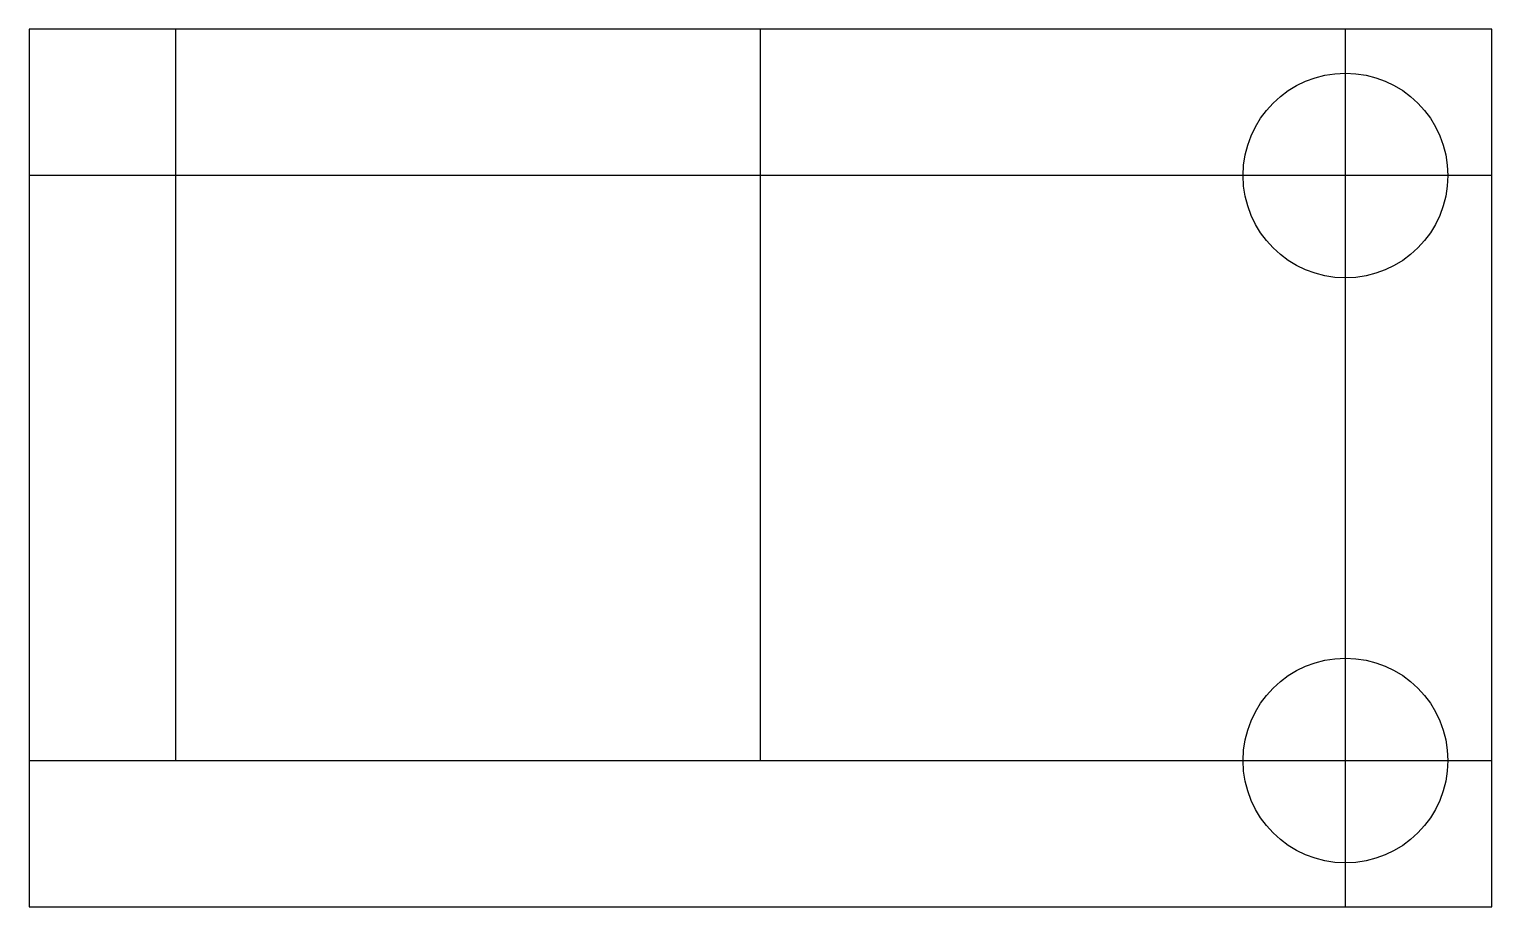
# Model space of a CAD drawing. Header units: inches. Extents: x -2.8 to 7.2, y -0.3 to 5.7.
import ezdxf

# ---------------------------------------------------------------- set-up
doc = ezdxf.new("R2010")
doc.units = ezdxf.units.IN
doc.header["$MEASUREMENT"] = 0

msp = doc.modelspace()

# ---------------------------------------------------------------- linework, layer by layer
for p, q in [((7.217, 5.661), (-2.783, 5.661)), ((-2.783, 5.661), (-2.783, -0.339)), ((-1.783, 5.661), (-1.783, 0.661)), ((2.217, 0.661), (2.217, 5.661)), ((6.217, -0.339), (6.217, 5.661)), ((7.217, -0.339), (7.217, 5.661)), ((7.217, 4.661), (-2.783, 4.661)), ((-2.783, 0.661), (7.217, 0.661)), ((-2.783, -0.339), (7.217, -0.339))]:
    msp.add_line(p, q)
for centre in [(6.217, 4.661), (6.217, 0.661)]:
    msp.add_circle(centre, 0.7)

doc.saveas('drawing.dxf')
